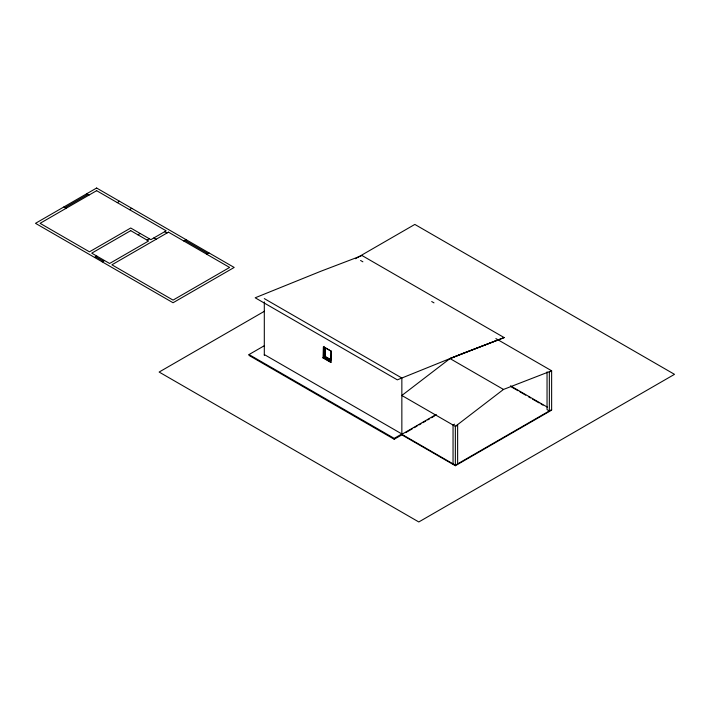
<?xml version="1.0" encoding="UTF-8"?>
<svg xmlns="http://www.w3.org/2000/svg" width="710" height="710" viewBox="0 0 710 710"><rect width="100%" height="100%" fill="white"/><g stroke="black" fill="none" stroke-linecap="round" stroke-linejoin="round"><path stroke-width="1.06" d="M455.35 465.724L551.634 410.14L551.634 370.78L503.488 389.444L455.35 426.373L455.35 465.724L401.851 434.848L394.21 439.259L249.024 355.426L249.024 354.547L264.306 345.726M64.921 207.666L87.845 194.434M117.265 202.599L119.555 201.267M129.495 209.654L131.785 208.332M94.572 257.437L96.862 256.115M137.9 234.806L140.19 233.475M102.213 261.848L104.503 260.526M147.068 240.095L149.366 238.773M183.748 240.983L186.047 239.652M206.672 254.215L208.971 252.893M264.484 311.228L159.138 372.049L418.802 521.965L674.5 374.339L414.835 224.422L355.461 258.706M325.056 347.616L324.905 356.535L331.171 359.97L331.171 351.148L325.056 347.616L325.056 356.447L331.171 359.97M330.825 360.831L324.142 356.97L323.068 357.946L323.378 346.826L331.171 351.148M331.02 361.825L330.709 362.357L331.02 351.237M497.967 340.001L449.998 358.559L401.851 395.488L455.35 426.373L457.639 425.05L457.639 463.878M249.024 354.547L394.21 438.372L401.851 433.961L264.306 354.547M436.242 414.462L401.851 434.316L455.35 465.201L551.634 409.608M405.676 432.639L412.359 428.778M414.276 427.677L417.143 426.018M419.051 424.917L420.959 423.817M422.867 422.716L425.734 421.057M427.651 419.956L429.559 418.856M431.467 417.746L434.334 416.095M454.586 424.163L453.051 425.05L453.051 463.878M504.171 337.596L462.991 353.314L397.325 379.85L255.183 297.792L320.849 271.247L362.029 255.538L504.171 337.596L449.998 358.559L503.488 389.444M360.591 260.481L362.881 261.812M431.698 301.537L433.996 302.868M495.846 338.572L551.634 370.78L549.345 372.102L549.345 410.93L547.046 409.608L547.046 371.889M510.463 385.841L547.446 407.194M511.315 386.861L518.034 390.74M519.951 391.849L525.711 395.177M528.595 396.837L530.512 397.946M532.438 399.055L539.156 402.934M541.073 404.043L542.99 405.153M184.893 240.317L207.826 253.55M164.649 231.717L166.939 233.04M86.7 193.768L88.99 195.099M264.306 298.599L401.851 378.022L401.851 434.848M153.946 237.894L156.235 239.217M63.776 207.009L66.066 208.332M323.068 357.591L331.02 362.18M323.068 357.946L330.709 362.357M95.717 256.772L103.358 261.182M394.21 438.372L394.21 439.259M324.142 346.382L324.142 356.97M264.306 301.892L264.306 355.426M96.631 188.035L35.5 223.33L173.054 302.744L234.185 267.448L96.631 188.035M96.631 190.679L40.088 223.33L89.451 251.828L130.72 228.008L150.893 239.652L166.175 230.83L96.631 190.679M130.72 230.652L91.741 253.159L109.624 263.481L148.594 240.983L130.72 230.652M168.465 232.152L111.914 264.803L173.054 300.099L229.605 267.448L168.465 232.152"/></g></svg>
